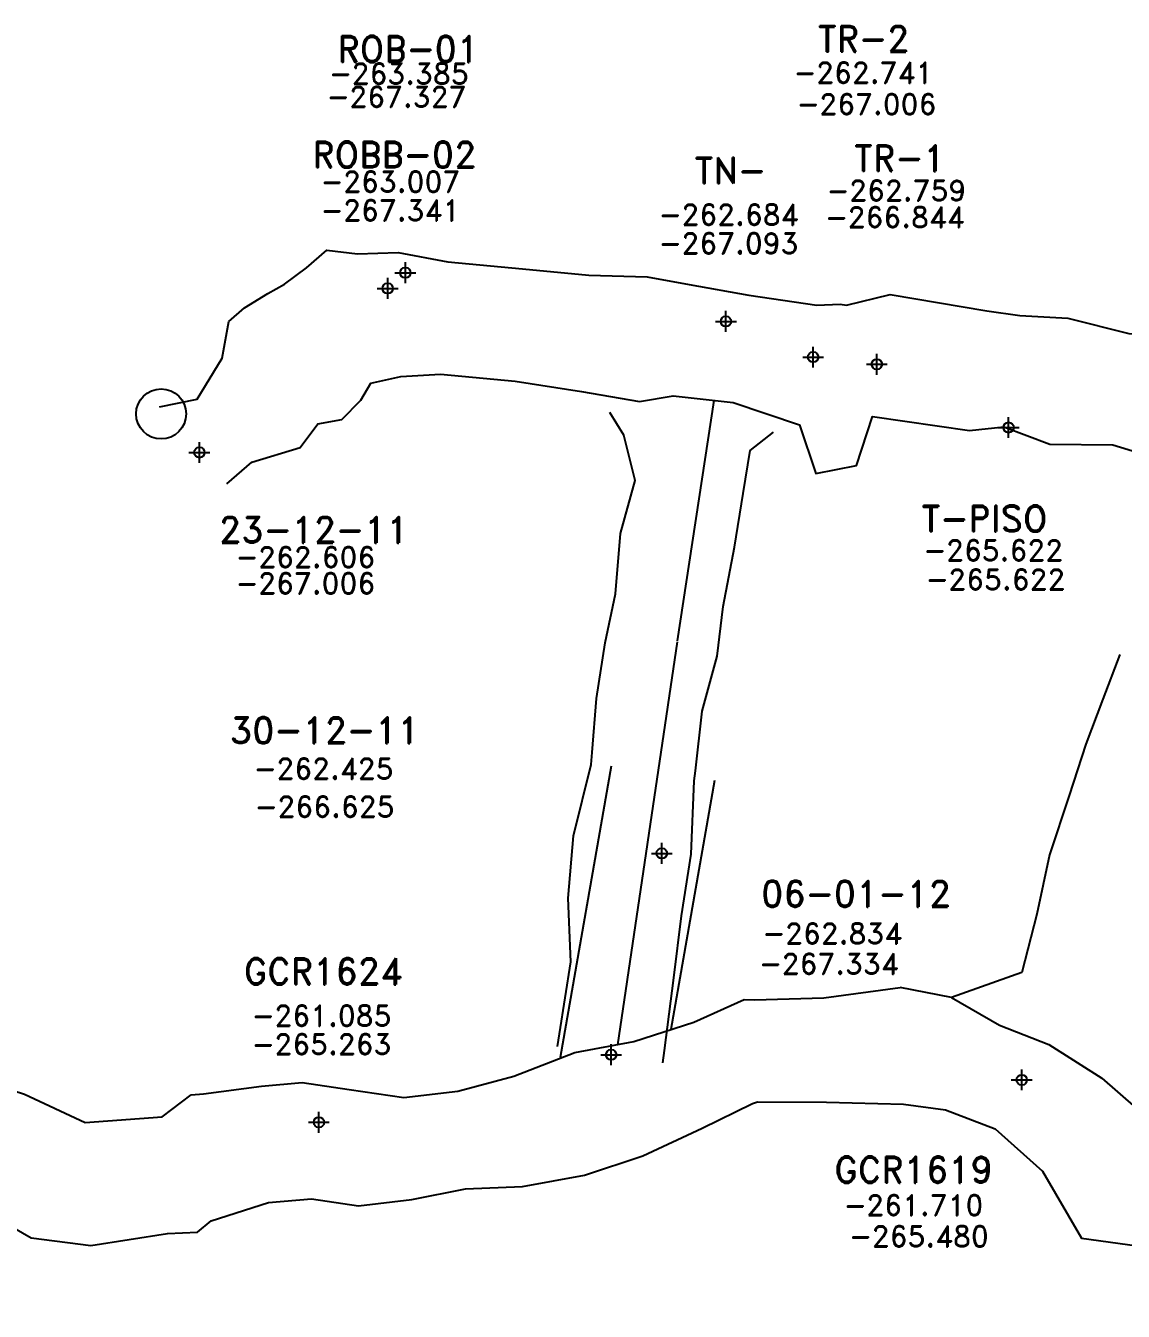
# Model space of a CAD drawing. Extents: x 9357 to 21428, y 9501 to 100038.
# Drawn here: x 10253.4 to 10306, y 10056.3 to 10118 of the extents above; entities that cross this region are included whole.
import ezdxf
from ezdxf.enums import TextEntityAlignment as Align

# ---------------------------------------------------------------- set-up
doc = ezdxf.new("R2010")
doc.units = 0
doc.header["$LTSCALE"] = 1.25
doc.header["$MEASUREMENT"] = 0
doc.header["$PDMODE"] = 34
doc.header["$PDSIZE"] = 0.5
doc.layers.get('0').update_dxf_attribs({"linetype": 'CONTINUOUS'})
for name, color, linetype in [('CF-340-8149-PROY', 7, 'CONTINUOUS'), ('CF-340-8149-W-FIC', 1, 'CONTINUOUS'), ('CF-340-8149-W-SCR', 5, 'CONTINUOUS'), ('F-340-8110-W-FIC-SA', 241, 'CONTINUOUS'), ('F-340-8110-W-SA', 241, 'CONTINUOUS'), ('XC-340-8300-NE-SA', 241, 'CONTINUOUS')]:
    doc.layers.add(name, color=color, linetype=linetype)
doc.styles.add('ROMAND', font='romand.shx')
doc.styles.add('ROMANS', font='romans')

# ---------------------------------------------------------------- blocks, each defined once
blk = doc.blocks.new('F2')
blk.add_point((0, 0))
at = {"style": 'ROMAND'}
for tag, height, p in [('NOMBRE', 1.25, (0.201, 6.617)), ('CIELO', 1, (0.136, 4.616)), ('PISO', 1, (0.136, 3.247))]:
    blk.add_attdef(tag, text='', height=height, dxfattribs=at).set_placement(p, align=Align.CENTER)
at = {"style": 'ROMANS', "flags": 1}
for tag, p in [('MINA', (-0.074, -3.255)), ('LOCALIZACION', (-0.074, -4.928)), ('ESTRUCTURA', (-0.074, -6.618)), ('NIVEL', (-0.074, -8.29)), ('OBRA', (-0.074, -10.121)), ('FECHA', (-0.074, -11.793)), ('ATRAS', (-0.074, -13.483)), ('TOPOGRAFO', (2.675, -15.297))]:
    blk.add_attdef(tag, text='', height=1.25, dxfattribs=at).set_placement(p, align=Align.CENTER)

msp = doc.modelspace()

# ---------------------------------------------------------------- linework, layer by layer
at = {"color": 2, "elevation": -262.684}
msp.add_lwpolyline([(10286.407, 10100.003), (10284.641, 10088.47)], dxfattribs=at)
at = {"color": 2}
msp.add_lwpolyline([(10284.652, 10088.423), (10281.79, 10069.09)], dxfattribs=at)
msp.add_circle((10259.906, 10099.352), 1.2, dxfattribs=at)
at = {"layer": 'CF-340-8149-PROY', "color": 3}
for points in [[(10281.488, 10082.457), (10279.038, 10068.492)], [(10286.445, 10081.773), (10284.347, 10069.822)]]:
    msp.add_lwpolyline(points, dxfattribs=at)
at = {"layer": 'CF-340-8149-W-SCR', "color": 5}
for points in [[(10259.836, 10099.691, -262.606), (10261.631, 10100.062, -262.606), (10262.826, 10102.032, -262.843), (10263.157, 10103.78, -262.43), (10263.909, 10104.435, -262.292), (10265.018, 10105.137, -262.573), (10265.827, 10105.577, -262.729), (10266.871, 10106.354, -263.11), (10267.849, 10107.207, -263.091), (10269.324, 10107.033, -263.053)], [(10259.836, 10099.691, -267.006), (10261.631, 10100.062, -266.406), (10262.826, 10102.032, -267.243), (10263.157, 10103.78, -267.33), (10263.909, 10104.435, -267.292), (10265.018, 10105.137, -267.273), (10265.827, 10105.577, -267.229), (10266.871, 10106.354, -267.31), (10267.849, 10107.207, -267.391), (10269.324, 10107.033, -267.453)], [(10269.324, 10107.033, -263.053), (10269.324, 10107.033, -263.053), (10271.272, 10107.101, -262.658), (10273.647, 10106.648, -262.296), (10277.232, 10106.319, -262.703), (10280.418, 10106.015, -262.721), (10283.218, 10105.936, -261.648)], [(10269.324, 10107.033, -267.453), (10269.324, 10107.033, -267.453), (10271.272, 10107.101, -267.458), (10273.647, 10106.648, -267.396), (10277.232, 10106.319, -267.303), (10280.418, 10106.015, -267.221), (10283.218, 10105.936, -267.248)], [(10283.218, 10105.936, -261.648), (10285.229, 10105.561, -261.974), (10288.085, 10105.047, -262.929), (10291.35, 10104.574, -262.978), (10292.467, 10104.614, -262.761), (10292.764, 10104.571, -262.756), (10294.858, 10105.076, -262.225), (10299.495, 10104.303, -261.752), (10301.078, 10104.074, -262.127), (10303.383, 10103.942, -262.091), (10306.308, 10103.215, -262.144), (10309.631, 10103.138, -261.493)], [(10283.218, 10105.936, -267.248), (10285.229, 10105.561, -267.174), (10288.085, 10105.047, -267.029), (10291.35, 10104.574, -266.978), (10292.467, 10104.614, -266.961), (10292.764, 10104.571, -266.956), (10294.858, 10105.076, -267.025), (10299.495, 10104.303, -267.052), (10301.078, 10104.074, -267.027), (10303.383, 10103.942, -266.791), (10306.308, 10103.215, -267.044), (10309.631, 10103.138, -266.893)], [(10263.056, 10095.997, -262.606), (10264.259, 10097.047, -262.606), (10266.572, 10097.736, -262.843), (10267.428, 10098.88, -262.43), (10268.574, 10099.084, -262.292), (10269.487, 10100.012, -262.573), (10269.967, 10100.828, -262.729), (10271.405, 10101.153, -263.11), (10273.303, 10101.259, -262.296), (10273.303, 10101.259, -262.296)], [(10263.056, 10095.997, -267.006), (10264.259, 10097.047, -266.406), (10266.572, 10097.736, -267.243), (10267.428, 10098.88, -267.33), (10268.574, 10099.084, -267.292), (10269.487, 10100.012, -267.273), (10269.967, 10100.828, -267.229), (10271.405, 10101.153, -267.31), (10273.303, 10101.259, -267.396), (10273.303, 10101.259, -267.396)], [(10273.303, 10101.259, -262.296), (10273.303, 10101.259, -262.296), (10273.303, 10101.259, -262.296), (10273.303, 10101.259, -262.296), (10276.888, 10100.93, -262.703), (10280.061, 10100.426, -262.721), (10282.835, 10099.948, -261.648)], [(10273.303, 10101.259, -267.396), (10273.303, 10101.259, -267.396), (10273.303, 10101.259, -267.396), (10273.303, 10101.259, -267.396), (10276.888, 10100.93, -267.303), (10280.061, 10100.426, -267.221), (10282.835, 10099.948, -267.248)], [(10282.835, 10099.948, -261.648), (10284.455, 10100.217, -261.974), (10287.339, 10099.9, -262.929), (10290.519, 10098.834, -262.978), (10291.292, 10096.499, -262.761), (10293.25, 10096.88, -262.756), (10294.012, 10099.237, -262.225), (10298.663, 10098.563, -261.752), (10300.304, 10098.73, -262.127), (10302.508, 10097.905, -262.091), (10305.534, 10097.871, -262.144), (10308.728, 10096.903, -261.493)], [(10282.835, 10099.948, -267.248), (10284.455, 10100.217, -267.174), (10287.339, 10099.9, -267.029), (10290.519, 10098.834, -266.978), (10291.292, 10096.499, -266.961), (10293.249, 10096.879, -266.956), (10294.012, 10099.237, -267.025), (10298.663, 10098.563, -267.052), (10300.304, 10098.73, -267.027), (10302.508, 10097.905, -266.791), (10305.534, 10097.871, -267.044), (10308.728, 10096.903, -266.893)], [(10280.573, 10083.122, -262.453), (10280.573, 10083.122, -262.453), (10280.573, 10083.122, -262.453), (10280.778, 10085.705, -263.083), (10281.2, 10088.374, -262.505), (10281.686, 10090.732, -262.225), (10281.934, 10093.623, -262.549), (10282.642, 10096.157, -262.97), (10282.099, 10098.337, -262.788), (10281.425, 10099.426, -262.596)], [(10280.573, 10083.122, -267.269), (10280.573, 10083.122, -267.269), (10280.573, 10083.122, -267.269), (10280.778, 10085.705, -266.883), (10281.2, 10088.374, -266.605), (10281.686, 10090.732, -266.625), (10281.934, 10093.623, -266.549), (10282.642, 10096.157, -266.67), (10282.099, 10098.337, -266.788), (10281.425, 10099.426, -266.696)], [(10285.521, 10082.239, -262.437), (10285.521, 10082.239, -262.437), (10285.521, 10082.239, -262.437), (10285.841, 10085.095, -263.083), (10286.561, 10087.727, -262.505), (10286.849, 10090.11, -262.225), (10287.394, 10092.965, -262.549), (10287.805, 10095.534, -262.97), (10288.156, 10097.607, -262.788), (10289.268, 10098.48, -262.596)], [(10285.521, 10082.239, -267.268), (10285.521, 10082.239, -267.268), (10285.521, 10082.239, -267.268), (10285.841, 10085.095, -266.883), (10286.561, 10087.727, -266.605), (10286.849, 10090.11, -266.625), (10287.394, 10092.965, -266.549), (10287.805, 10095.534, -266.67), (10288.156, 10097.607, -266.788), (10289.268, 10098.48, -266.696)], [(10278.915, 10069.021, -267.334), (10279.008, 10069.614, -267.335), (10279.549, 10073.072, -267.344), (10279.42, 10076.129, -267.351), (10279.686, 10079.124, -267.259), (10280.524, 10082.535, -267.267), (10280.573, 10083.122, -267.269)], [(10278.915, 10069.021, -262.834), (10279.008, 10069.614, -262.835), (10279.549, 10073.072, -262.844), (10279.42, 10076.129, -262.051), (10279.686, 10079.124, -262.359), (10280.524, 10082.535, -262.367), (10280.573, 10083.122, -262.453)], [(10283.954, 10068.233, -267.334), (10284.046, 10068.826, -267.335), (10284.489, 10072.299, -267.344), (10284.854, 10075.278, -267.351), (10285.317, 10078.242, -267.259), (10285.463, 10081.762, -267.267), (10285.521, 10082.239, -267.268)], [(10283.954, 10068.233, -262.834), (10284.046, 10068.826, -262.835), (10284.489, 10072.299, -262.844), (10284.854, 10075.278, -262.051), (10285.317, 10078.242, -262.359), (10285.463, 10081.762, -262.367), (10285.521, 10082.239, -262.437)]]:
    msp.add_polyline3d(points, dxfattribs=at)
at = {"layer": 'F-340-8110-W-SA'}
for points in [[(10287.862, 10071.271, -261.802), (10288.354, 10071.251, -262.013), (10291.673, 10071.345, -261.605), (10295.34, 10071.849, -261.595)], [(10287.862, 10071.271, -265.502), (10288.354, 10071.251, -265.613), (10291.673, 10071.345, -265.605), (10295.34, 10071.849, -265.495)], [(10297.799, 10071.371, -265.728), (10295.34, 10071.849, -265.495)], [(10297.799, 10071.371, -261.828), (10295.34, 10071.849, -261.595)], [(10297.799, 10071.371, -261.828), (10300.096, 10070.029, -261.847), (10302.474, 10069.11, -262.065), (10305.005, 10067.5, -261.087), (10307.522, 10065.308, -260.91), (10310.36, 10063.621, -261.034), (10312.776, 10062.203, -261.844), (10314.795, 10061.458, -261.625)], [(10297.799, 10071.371, -265.728), (10300.096, 10070.029, -265.747), (10302.474, 10069.11, -265.865), (10305.005, 10067.5, -265.987), (10307.522, 10065.308, -266.01), (10310.36, 10063.621, -266.034), (10312.776, 10062.203, -265.954), (10314.795, 10061.458, -266.125)], [(10248.124, 10068.253, -261.376), (10249.524, 10067.96, -260.795), (10249.534, 10067.96, -262.595), (10253.364, 10066.734, -260.994), (10256.26, 10065.365, -261.294), (10259.961, 10065.634, -260.893), (10261.354, 10066.699, -260.593)], [(10248.124, 10068.253, -265.369), (10249.524, 10067.96, -265.195), (10249.534, 10067.96, -265.195), (10253.364, 10066.734, -265.094), (10256.26, 10065.365, -265.294), (10259.961, 10065.634, -265.293), (10261.354, 10066.699, -265.393)], [(10261.354, 10066.699, -260.593), (10261.94, 10066.746, -260.827), (10264.722, 10067.115, -260.761)], [(10261.354, 10066.699, -265.393), (10261.94, 10066.746, -265.327), (10264.722, 10067.115, -265.361)], [(10288.258, 10066.287, -261.802), (10288.493, 10066.353, -262.013), (10291.814, 10066.347, -261.605), (10295.499, 10066.251, -261.595)], [(10288.258, 10066.287, -265.502), (10288.493, 10066.353, -265.613), (10291.814, 10066.347, -265.605), (10295.499, 10066.251, -265.495)], [(10295.499, 10066.251, -261.595), (10297.52, 10065.979, -261.847), (10299.898, 10065.059, -262.065), (10302.161, 10063.028, -261.087), (10304.034, 10059.823, -260.91), (10307.623, 10059.318, -261.034), (10309.825, 10057.562, -261.844), (10312.349, 10056.313, -261.474)], [(10295.499, 10066.251, -265.495), (10297.52, 10065.979, -265.747), (10299.898, 10065.059, -265.865), (10302.161, 10063.028, -265.987), (10304.034, 10059.823, -266.01), (10307.623, 10059.318, -266.034), (10309.825, 10057.562, -265.954), (10312.349, 10056.313, -265.874)], [(10246.891, 10062.893, -261.376), (10249.794, 10062.066, -260.795), (10249.804, 10062.066, -262.595), (10253.68, 10059.841, -260.994), (10256.529, 10059.471, -261.294), (10260.217, 10060.04, -260.893), (10261.656, 10060.106, -260.593)], [(10246.891, 10062.893, -265.369), (10249.794, 10062.066, -265.195), (10249.804, 10062.066, -265.195), (10253.68, 10059.841, -265.094), (10256.529, 10059.471, -265.294), (10260.217, 10060.04, -265.293), (10261.656, 10060.106, -265.393)], [(10261.656, 10060.106, -260.593), (10262.307, 10060.658, -260.827), (10265.06, 10061.525, -260.761)], [(10261.656, 10060.106, -265.393), (10262.307, 10060.658, -265.327), (10265.06, 10061.525, -265.361)]]:
    msp.add_polyline3d(points, dxfattribs=at)
at = {"layer": 'F-340-8110-W-SA', "color": 241}
for points in [[(10264.722, 10067.115, -265.361), (10266.673, 10067.281, -265.046), (10268.925, 10066.958, -265.173), (10271.544, 10066.565, -265.203), (10274.128, 10066.87, -265.234), (10276.82, 10067.585, -265.367), (10279.739, 10068.72, -265.503), (10282.566, 10069.245, -265.637), (10285.441, 10070.176, -265.572), (10287.862, 10071.271, -265.502)], [(10264.722, 10067.115, -260.761), (10266.673, 10067.281, -260.846), (10268.925, 10066.958, -261.173), (10271.544, 10066.565, -261.203), (10274.128, 10066.87, -261.734), (10276.82, 10067.585, -261.067), (10279.739, 10068.72, -261.103), (10282.566, 10069.245, -261.437), (10285.441, 10070.176, -261.772), (10287.862, 10071.271, -261.802)], [(10265.06, 10061.525, -265.361), (10267.116, 10061.699, -265.046), (10269.368, 10061.376, -265.173), (10271.932, 10061.68, -265.203), (10274.5, 10062.185, -265.234), (10277.239, 10062.302, -265.367), (10280.206, 10062.838, -265.503), (10283.001, 10063.763, -265.637), (10285.845, 10065.092, -265.572), (10288.258, 10066.287, -265.502)], [(10265.06, 10061.525, -260.761), (10267.116, 10061.699, -260.846), (10269.368, 10061.376, -261.173), (10271.932, 10061.68, -261.203), (10274.5, 10062.185, -261.734), (10277.239, 10062.302, -261.067), (10280.206, 10062.838, -261.103), (10283.001, 10063.763, -261.437), (10285.845, 10065.092, -261.772), (10288.258, 10066.287, -261.802)]]:
    msp.add_polyline3d(points, dxfattribs=at)
at = {"layer": 'XC-340-8300-NE-SA'}
for points in [[(10305.866, 10087.813, -260.203), (10305.056, 10085.667, -261.159), (10304.245, 10083.518, -261.217), (10303.436, 10081.053, -260.894), (10302.503, 10078.209, -261.099), (10301.885, 10075.367, -261.297), (10301.173, 10072.556, -261.996), (10297.799, 10071.371, -261.828)], [(10305.866, 10087.813, -264.403), (10305.056, 10085.667, -264.559), (10304.245, 10083.518, -264.717), (10303.436, 10081.053, -264.894), (10302.503, 10078.209, -265.099), (10301.885, 10075.367, -265.297), (10301.173, 10072.556, -265.296), (10297.799, 10071.371, -265.728)]]:
    msp.add_polyline3d(points, dxfattribs=at)

# ---------------------------------------------------------------- block references
at = {"color": 2}
ref = msp.add_blockref('F2', (10283.911, 10078.277, -262.425), dxfattribs=at)
ref.add_attrib('NOMBRE', '30-12-11', dxfattribs={"height": 1.25, "style": 'ROMAND'}).set_placement((10267.753, 10083.554, -262.425), align=Align.CENTER)
ref.add_attrib('CIELO', '-262.425', dxfattribs={"height": 1, "style": 'ROMAND'}).set_placement((10267.704, 10081.836, -262.425), align=Align.CENTER)
ref.add_attrib('PISO', '-266.625', dxfattribs={"height": 1, "style": 'ROMAND'}).set_placement((10267.753, 10080.02, -262.425), align=Align.CENTER)
ref = msp.add_blockref('F2', (10281.484, 10068.619, -262.834), dxfattribs=at)
ref.add_attrib('NOMBRE', '06-01-12', dxfattribs={"height": 1.25, "style": 'ROMAND'}).set_placement((10293.224, 10075.713, -262.834), align=Align.CENTER)
ref.add_attrib('CIELO', '-262.834', dxfattribs={"height": 1, "style": 'ROMAND'}).set_placement((10292.091, 10073.935, -262.834), align=Align.CENTER)
ref.add_attrib('PISO', '-267.334', dxfattribs={"height": 1, "style": 'ROMAND'}).set_placement((10291.929, 10072.481, -262.834), align=Align.CENTER)
at = {"layer": 'CF-340-8149-W-FIC', "color": 2}
ref = msp.add_blockref('F2', (10291.167, 10102.079, -262.741), dxfattribs=at)
ref.add_attrib('NOMBRE', 'TR-2', dxfattribs={"layer": '0', "height": 1.25, "style": 'ROMAND'}).set_placement((10293.583, 10116.723, -262.741), align=Align.CENTER)
ref.add_attrib('CIELO', '-262.741', dxfattribs={"layer": '0', "height": 1, "style": 'ROMAND'}).set_placement((10293.583, 10115.217, -262.741), align=Align.CENTER)
ref.add_attrib('PISO', '-267.006', dxfattribs={"layer": '0', "height": 1, "style": 'ROMAND'}).set_placement((10293.734, 10113.711, -262.741), align=Align.CENTER)
ref = msp.add_blockref('F2', (10271.616, 10106.127, -263.385), dxfattribs=at)
ref.add_attrib('NOMBRE', 'ROB-01', dxfattribs={"layer": '0', "height": 1.25, "style": 'ROMAND'}).set_placement((10271.758, 10116.232, -263.385), align=Align.CENTER)
ref.add_attrib('CIELO', '-263.385', dxfattribs={"layer": '0', "height": 1, "style": 'ROMAND'}).set_placement((10271.312, 10115.175, -263.385), align=Align.CENTER)
ref.add_attrib('PISO', '-267.327', dxfattribs={"layer": '0', "height": 1, "style": 'ROMAND'}).set_placement((10271.201, 10114.062, -263.385), align=Align.CENTER)
ref = msp.add_blockref('F2', (10270.769, 10105.375, -263.007), dxfattribs=at)
ref.add_attrib('NOMBRE', 'ROBB-02', dxfattribs={"layer": '0', "height": 1.25, "style": 'ROMAND'}).set_placement((10271.089, 10111.167, -263.007), align=Align.CENTER)
ref.add_attrib('CIELO', '-263.007', dxfattribs={"layer": '0', "height": 1, "style": 'ROMAND'}).set_placement((10270.905, 10109.991, -263.007), align=Align.CENTER)
ref.add_attrib('PISO', '-267.341', dxfattribs={"layer": '0', "height": 1, "style": 'ROMAND'}).set_placement((10270.905, 10108.622, -263.007), align=Align.CENTER)
ref = msp.add_blockref('F2', (10294.222, 10101.734, -262.759), dxfattribs=at)
ref.add_attrib('NOMBRE', 'TR-1', dxfattribs={"layer": '0', "height": 1.25, "style": 'ROMAND'}).set_placement((10295.317, 10111, -262.759), align=Align.CENTER)
ref.add_attrib('CIELO', '-262.759', dxfattribs={"layer": '0', "height": 1, "style": 'ROMAND'}).set_placement((10295.166, 10109.569, -262.759), align=Align.CENTER)
ref.add_attrib('PISO', '-266.844', dxfattribs={"layer": '0', "height": 1, "style": 'ROMAND'}).set_placement((10295.091, 10108.289, -262.759), align=Align.CENTER)
msp.add_blockref('F2', (10286.988, 10103.791, -262.684), dxfattribs=at).add_auto_attribs({'NOMBRE': 'TN-', 'CIELO': '-262.684', 'PISO': '-267.093'})
ref = msp.add_blockref('F2', (10300.54, 10098.701, -265.622), dxfattribs=at)
ref.add_attrib('NOMBRE', 'T-PISO', dxfattribs={"layer": '0', "height": 1.25, "style": 'ROMAND'}).set_placement((10299.379, 10093.707, -265.622), align=Align.CENTER)
ref.add_attrib('CIELO', '-265.622', dxfattribs={"layer": '0', "height": 1, "style": 'ROMAND'}).set_placement((10299.809, 10092.31, -265.622), align=Align.CENTER)
ref.add_attrib('PISO', '-265.622', dxfattribs={"layer": '0', "height": 1, "style": 'ROMAND'}).set_placement((10299.917, 10090.914, -265.622), align=Align.CENTER)
ref = msp.add_blockref('F2', (10261.741, 10097.505, -262.606), dxfattribs=at)
ref.add_attrib('NOMBRE', '23-12-11', dxfattribs={"layer": '0', "height": 1.25, "style": 'ROMAND'}).set_placement((10267.229, 10093.174, -262.606), align=Align.CENTER)
ref.add_attrib('CIELO', '-262.606', dxfattribs={"layer": '0', "height": 1, "style": 'ROMAND'}).set_placement((10266.831, 10091.984, -262.606), align=Align.CENTER)
ref.add_attrib('PISO', '-267.006', dxfattribs={"layer": '0', "height": 1, "style": 'ROMAND'}).set_placement((10266.831, 10090.727, -262.606), align=Align.CENTER)
at = {"layer": 'F-340-8110-W-FIC-SA', "color": 0}
msp.add_blockref('F2', (10267.471, 10065.377, -261.085), dxfattribs=at).add_auto_attribs({'NOMBRE': 'GCR1624', 'CIELO': '-261.085', 'PISO': '-265.263'})
ref = msp.add_blockref('F2', (10301.168, 10067.412, -261.71), dxfattribs=at)
ref.add_attrib('NOMBRE', 'GCR1619', dxfattribs={"layer": '0', "height": 1.25, "style": 'ROMAND'}).set_placement((10295.985, 10062.481, -261.71), align=Align.CENTER)
ref.add_attrib('CIELO', '-261.710', dxfattribs={"layer": '0', "height": 1, "style": 'ROMAND'}).set_placement((10295.985, 10060.901, -261.71), align=Align.CENTER)
ref.add_attrib('PISO', '-265.480', dxfattribs={"layer": '0', "height": 1, "style": 'ROMAND'}).set_placement((10296.248, 10059.408, -261.71), align=Align.CENTER)

doc.saveas('drawing.dxf')
